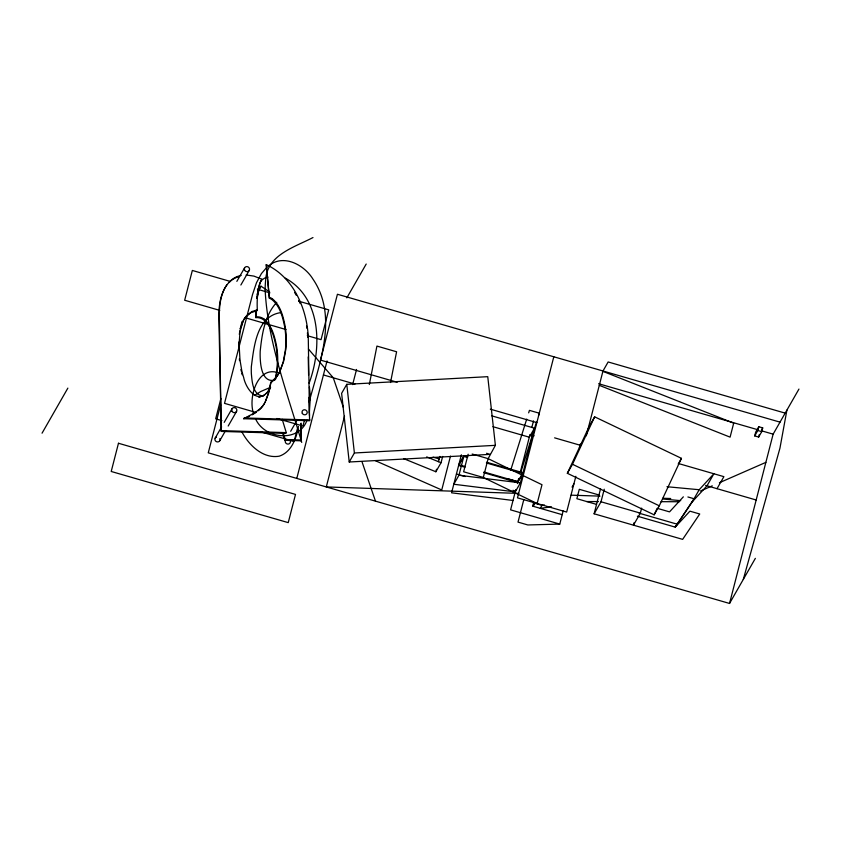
<?xml version="1.0" encoding="UTF-8"?>
<svg xmlns="http://www.w3.org/2000/svg" width="841" height="841" viewBox="0 0 841 841"><rect width="100%" height="100%" fill="white"/><g stroke="black" fill="none" stroke-linecap="round" stroke-linejoin="round"><path stroke-width="1.26" d="M282.208 419.302L286.276 432.621L285.824 433.388L221.267 431.412L218.881 317.719C218.628 304.032 220.983 288.368 232.305 279.286A23.369 22.003 29.8 0 1 241.209 275.417M221.267 431.412L219.322 316.941C219.228 305.935 220.437 294.234 226.807 284.91M238.823 342.045L238.802 347.785L240.021 331.775L242.87 321.493M256.936 298.376L257.388 293.236M239.328 334.413L239.885 330.723M309.32 412.857L310.371 396.899L309.425 387.049M256.968 298.229L258.702 290.87M276.321 377.062L270.686 382.718L268.615 392.337L265.735 400.884M271.128 381.951L268.405 393.893L264.831 402.734M257.714 290.954L259.638 283.753A28.384 26.723 29.8 0 1 261.509 280.042L261.95 279.265L253.94 276.1L246.15 274.986M298.429 426.45C296.474 438.15 291.596 452.069 279.254 456.179C263.012 459.039 248.778 445.089 241.84 431.759M786.903 410.114L779.954 448.127L743.307 579.407M369.325 384.526L376.926 346.082L396.595 351.769L390.518 382.529M275.249 379.796L276.847 370.187A94.833 89.283 29.8 0 0 277.225 357.341L277.078 354.723A88.736 83.543 29.8 0 0 276.132 346.923C274.177 337.157 271.527 326.297 263.475 319.717A11.133 10.481 29.8 0 0 255.853 317.614A116.636 109.803 29.8 0 1 255.717 310.981M275.69 379.028L277.288 369.42A94.833 89.283 29.8 0 0 277.677 356.563L277.519 353.956A88.736 83.543 29.8 0 0 276.573 346.145C274.629 336.389 271.969 325.53 263.916 318.949M240.253 328.936L243.627 319.99M220.878 398.56L215.664 418.818L221.887 420.626M220.636 404.826L208.274 452.836L729.536 603.449L755.355 558.361M240.158 329.031L242.103 321.441M297.367 428.815L294.108 441.483L260.489 431.769M309.12 383.181C321.903 348.595 321.935 298.092 285.288 278.14M304.589 419.68L302.96 426.019L276.815 418.471M309.162 401.945C319.37 363.27 338.397 316.342 312.936 279.086C304.127 264.673 282.986 253.341 268.258 266.187M296.789 478.413L327.044 360.915M344.516 416.19L326.297 486.939L518.802 493.404M352.642 384.6L356.552 369.441M403.596 458.608L435.869 471.759L436.521 469.246M438.455 461.709L439.759 456.684M435.869 471.759L441.041 462.739L442.65 456.463M450.471 456.116L441.746 489.977L375.328 460.679M461.373 454.802L451.585 492.815L513.021 500.469M486.392 462.96L522.808 473.472L520.39 482.881L515.228 491.901L453.793 484.248L458.955 475.239L463.801 456.432L467.564 457.515M468.153 454.224L463.633 471.78L483.302 477.467L537.147 503.528L541.993 484.721L488.148 458.66L472.169 454.035M483.302 477.467L488.148 458.66L495.381 445.341L487.759 376.673L346.776 384.326L341.614 393.336L349.225 462.003L490.219 454.361L486.529 453.288M515.827 489.536L510.592 509.867L559.77 524.08L563.165 510.908M517.373 483.533L518.666 478.518M520.285 472.253L529.967 434.629M531.869 427.26L533.499 420.91M483.932 471.959L517.835 481.756L522.997 472.737L534.466 428.185L491.785 415.853M553.809 356.773L517.478 497.851L566.655 512.053L575.854 476.321M523.817 499.543L518.014 522.114L527.843 524.963L559.77 524.08M533.657 502.392L532.689 506.145L562.198 514.671M534.161 502.529L533.194 506.293L534.918 503.286L542.024 505.346L544.516 504.999M579.407 447.822L580.385 444.006M586.293 435.806L602.986 370.986L608.148 361.966L785.179 413.12M637.394 516.195L675.228 527.128L689.904 511.16L699.733 513.998L682.64 539.375L594.124 513.798L600.579 488.716M594.124 513.798L601.01 501.772L604.237 489.231M634.103 522.65L633.462 525.162L640.348 513.136L641.641 508.122M754.713 435.911L755.681 432.148L758.782 426.734L762.713 427.88L761.746 431.633L758.656 437.047L754.713 435.911L757.815 430.497L758.782 426.734M758.656 437.047L759.297 434.534M729.536 603.449L773.131 434.156L798.95 389.078M257.346 294.655L257.924 292.626M439.959 456.432L439.181 458.923L433.031 457.147M510.75 470.098L526.718 419.07M528.663 412.857L529.441 410.366L539.281 413.204L538.492 415.696M520.978 471.696L536.547 421.919M258.261 291.638L259.07 289.903A28.384 26.723 29.8 0 1 260.941 286.182L269.583 291.89M280.368 370.187L283.228 361.987L285.383 350.129A94.833 89.283 29.8 0 0 285.772 337.283L285.614 334.665A88.736 83.543 29.8 0 0 284.668 326.855C282.723 317.099 280.074 306.24 272.011 299.659A11.28 10.618 29.8 0 0 269.372 298.25L266.261 264.61C293.299 277.194 306.702 308.153 308.258 336.589L309.562 420.742L243.69 418.723L254.886 412.742L260.395 408.495A28.457 26.796 29.8 0 0 264.263 403.712M279.864 371.28L283.669 361.21L285.824 349.351A94.833 89.283 29.8 0 0 286.213 336.505L286.056 333.888A88.736 83.543 29.8 0 0 285.11 326.087C283.165 316.321 280.516 305.462 272.452 298.881M567.339 473.304L589.488 425.851L594.65 416.831L681.452 458.345L659.291 505.809L654.13 514.818L567.339 473.304L572.5 464.285L594.65 416.831M654.13 514.818L656.905 508.889M307.039 420.122C299.018 443.175 264.053 439.044 255.506 418.639M279.338 372.332L280.305 370.503M278.802 373.351L279.78 371.564M278.245 374.329L279.244 372.574M42.05 433.189L67.869 388.111M236.857 281.367L244.594 267.858M218.881 317.719L219.322 316.941M240.862 285.015L249.241 270.382M260.941 286.182L260.5 286.96A28.384 26.723 29.8 0 0 258.629 290.671M244.016 319.328A24.294 22.875 29.8 0 1 245.929 316.763L250.607 312.81L256.873 310.707L257.314 309.94A116.636 109.803 29.8 0 1 257.367 297.609L258.345 289.083L260.079 282.986A28.384 26.723 29.8 0 1 261.95 279.265M255.853 317.625L256.305 316.857A116.636 109.803 29.8 0 1 256.158 310.203M269.372 298.25L266.261 264.61M215.17 438.14L221.614 426.881M224.2 422.371L231.937 408.863M219.816 440.663L225.619 430.529M228.195 426.019L236.584 411.386M346.839 297.851L366.203 264.042M301.11 423.097L301.025 440.8L284.815 440.306L285.257 439.538L283.175 432.758M290.681 431.286L297.125 420.027M349.225 462.003L354.387 452.984L346.776 384.326M463.801 456.432L458.629 465.441L464.915 467.26M534.466 428.185L529.304 437.204L492.9 426.681M522.808 473.472L517.646 482.492L483.743 472.695M542.024 505.346L540.3 508.353L551.549 506.808M572.048 487.118L573.919 483.848M678.224 463.98L681.452 458.345M687.896 496.968L694.046 498.745L675.228 527.128L692.322 501.751L699.207 489.725L713.893 473.756L707.008 485.783L692.322 501.751M717.026 488.674L723.901 476.658L678.655 463.58M761.483 430.035L762.713 427.88M265.272 401.956L263.822 404.489A28.457 26.796 29.8 0 1 259.953 409.273L258.324 410.734M243.175 320.757L244.468 318.55A24.294 22.875 29.8 0 1 246.381 315.985L251.901 311.559L257.314 309.94M277.677 375.265L278.686 373.551M277.088 376.169L278.119 374.497M270.497 387.796L268.174 391.212M269.131 389.94L270.045 388.574M276.489 377.02L277.53 375.391M276.941 376.253L272.684 381.246M268.626 390.434C258.271 405.793 245.908 388.952 243.669 377.493A84.3 79.359 29.8 0 1 241.745 370.492L239.979 359.874L239.243 347.007M267.196 266.902L261.456 273.535L256.505 282.681L252.552 294.466L224.515 403.354L255.643 412.353M683.344 496.842L669.531 511.875L657.242 508.321M266.198 393.43L267.207 392.369M276.752 302.329C264.715 315.28 261.982 334.15 260.205 351.107A84.3 79.359 29.8 0 0 260.226 358.266C260.605 366.687 262.518 382.56 274.387 380.216M228.973 282.565L230.897 280.894M265.188 394.366L262.066 396.479M272.021 381.793L270.686 382.718M260.458 280.947L264.684 278.098L268.058 277.078M256.494 412.143L252.153 414.844M254.35 395.459L260.71 391.538L270.602 387.259M312.978 237.551C295.065 246.949 267.638 254.739 265.777 278.791A112.778 106.176 29.8 0 0 265.136 289.956C267.795 342.466 287.223 392.39 301.719 442.419M249.609 416.148L243.69 418.723M700.353 491.081L712.264 485.856M719.412 482.723L765.867 462.371M258.912 397.425L259.964 397.246M354.387 452.984L495.381 445.341M280.684 312.621C256.516 316.205 253.961 346.997 251.354 366.571A84.3 79.359 29.8 0 0 251.364 373.73C252.111 381.698 252.742 395.081 263.054 396.006M586.703 501.551L598.445 501.572M661.026 501.688L679.286 501.73M244.132 417.945L310.014 419.964M221.709 430.634L286.276 432.621M285.257 439.538L301.467 440.032M571.176 495.17L599.99 496.137M662.845 498.25L670.708 498.513M666.966 486.729L699.207 489.725M662.655 498.986L680.716 500.668M458.955 475.239L520.39 482.881M780.017 422.14L337.43 294.255L320.484 360.095L397.215 382.266M598.613 383.727L758.067 429.804M761.778 430.876L773.131 434.156M757.815 430.497L761.746 431.633M229.877 281.304L192.337 270.455L184.663 300.248L219.701 310.371M257.409 289.251L269.919 292.868M298.702 301.183L328.726 309.866L321.062 339.659L307.291 335.675M244.731 317.604L286.024 329.535M490.314 409.157L536.852 422.613M554.608 437.846L581.089 445.499M323.428 374.96L354.976 384.064M530.345 434.744L534.13 435.838M705.578 485.373L756.175 499.996M467.754 456.779L463.99 455.685L458.818 464.705L465.105 466.524M486.592 462.224L522.997 472.737M598.96 494.981L579.291 489.304L576.873 498.702L596.542 504.39M601.01 501.772L640.348 513.136M639.118 513.189L676.942 524.122M508.027 478.813L517.856 481.651M456.432 474.009L465.22 476.553M512.926 490.335L515.438 491.06M602.892 371.354L733.699 423.16L730.093 437.141L599.286 385.336M426.692 456.894L441.041 462.739M572.5 464.285L659.291 505.809M279.643 373.33C257.977 364.132 248.137 396.941 253.383 413.015M308.416 349.026L333.267 377.798L343.391 407.401M294.571 292.374L296.253 295.233M298.828 300.342L300.216 303.601M361.966 461.667L375.475 501.141M284.815 440.306L282.734 433.535M240.915 369.504L241.293 371.259M306.555 326.077L306.891 328.284M239.359 358.855L239.538 360.652M307.417 332.784L307.817 337.367M308.226 356.91L308.605 375.149M309.078 397.288L309.456 415.528M300.668 423.864L301.025 440.8M219.9 438.539A2.639 2.491 29.8 0 1 218.502 441.777A2.639 2.491 29.8 0 1 215.086 440.253A2.639 2.491 29.8 0 1 216.484 437.026M290.397 441.178A2.639 2.491 29.8 0 1 287.517 444.048A2.639 2.491 29.8 0 1 285.498 440.327M269.814 297.472A11.28 10.618 29.8 0 1 272.452 298.881M256.295 316.836A11.133 10.481 29.8 0 1 263.927 318.928M231.864 280.053A23.369 22.003 29.8 0 1 238.402 276.784M242.176 374.771A84.3 79.359 29.8 0 1 241.714 373.015M256.873 310.707A116.636 109.803 29.8 0 1 256.831 309.688M118.476 443.26L111.212 471.475L288.242 522.629L295.506 494.413L118.476 443.26M244.615 270.182A2.639 2.491 29.8 0 0 249.136 270.571A2.639 2.491 29.8 0 0 247.012 266.597A2.639 2.491 29.8 0 0 244.615 270.182M231.958 411.196A2.639 2.491 29.8 0 0 236.468 411.575A2.639 2.491 29.8 0 0 234.355 407.601A2.639 2.491 29.8 0 0 231.958 411.196M302.308 413.351A2.639 2.491 29.8 0 0 306.818 413.73A2.639 2.491 29.8 0 0 304.705 409.767A2.639 2.491 29.8 0 0 302.308 413.351"/></g></svg>
